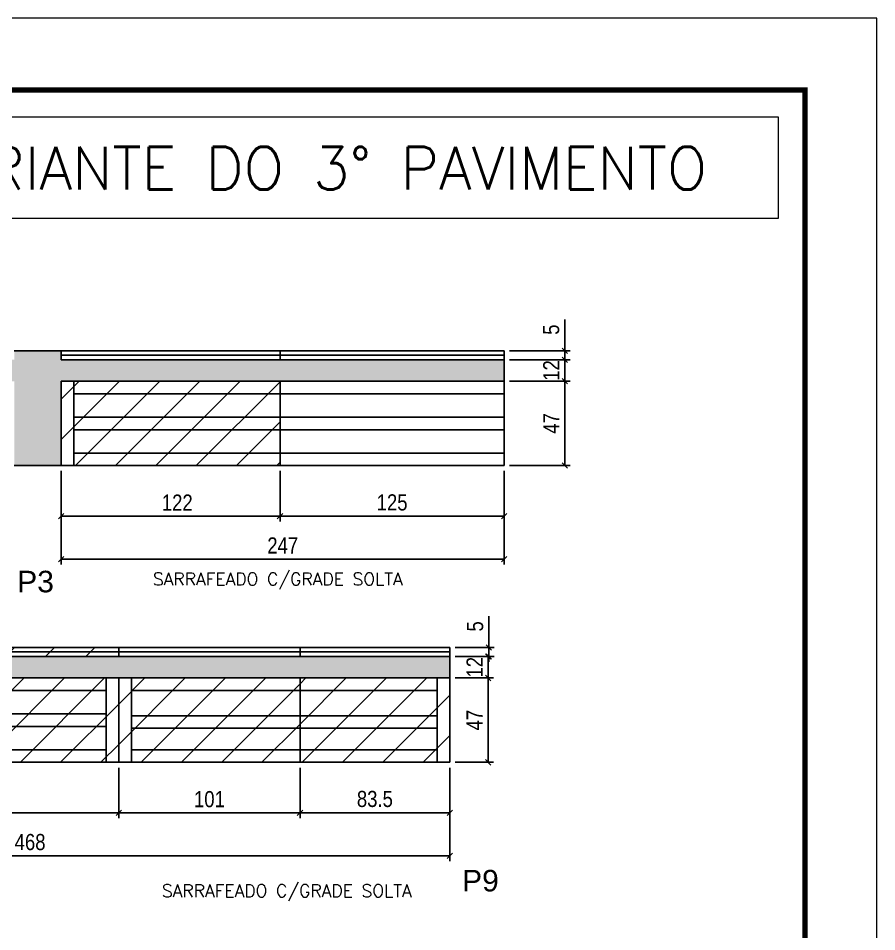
# Model space of a CAD drawing. Extents: x -10448 to -1189, y -11772 to 17235.
# Drawn here: x -7857 to -7378, y 5998 to 6507 of the extents above; entities that cross this region are included whole.
import ezdxf

# ---------------------------------------------------------------- set-up
doc = ezdxf.new("R2010")
doc.units = 0
doc.linetypes.add('DASHED', pattern=[0.75, 0.5, -0.25])
for name, color, linetype in [('5', 5, 'Continuous'), ('COTA', 241, 'Continuous'), ('Painéis', 200, 'Continuous'), ('Reaproveitamento', 251, 'Continuous'), ('SARR_2.2x7', 40, 'Continuous'), ('SARR_EDITAR', 141, 'Continuous')]:
    doc.layers.add(name, color=color, linetype=linetype)
for name, color, linetype, lineweight in [('Folhas', 255, 'Continuous', 9), ('SARRAFO DE PRESSAO', 251, 'DASHED', 9), ('Texto Seção', 7, 'Continuous', 15)]:
    doc.layers.add(name, color=color, linetype=linetype, lineweight=lineweight)
doc.styles.add('COTA TECNICA-50', font='techl___.ttf', dxfattribs={"height": 9})
doc.styles.add('REGUA-120', font='ROMANS.shx', dxfattribs={"height": 15})
doc.styles.add('Romans', font='romans.shx')
doc.styles.get("Standard").update_dxf_attribs({"font": 'arial.ttf'})
doc.dimstyles.new('COTA PAINEL-50', dxfattribs={"dimtxt": 9, "dimasz": 3, "dimexe": 3, "dimexo": 3, "dimgap": 3, "dimtad": 1, "dimdec": 1, "dimzin": 12, "dimdsep": 46, "dimtxsty": 'COTA TECNICA-50', "dimblk1": 'OBLIQUE', "dimblk2": 'OBLIQUE', "dimsah": 1, "dimcen": 0.9, "dimclrd": 4, "dimclre": 4, "dimclrt": 240, "dimadec": 1, "dimazin": 3, "dimtfac": 1, "dimtdec": 1, "dimtmove": 0, "dimatfit": 3, "dimfxl": 1, "dimtolj": 1, "dimtzin": 12, "dimarcsym": 0})
pattern_1 = [(45, (-139469.283, -18476.478), (-11.2253202, 11.2253202), [])]
pattern_2 = [(50, (-139469.2827, -18476.4775), (5.46554007, -0.47817257), [0.5715, -6.2865]), (355, (-139469.2827, -18476.4775), (-1.05730264, 5.73170536), [0.4572, -5.02921753]), (100.4514447, (-139468.827, -18476.5174), (4.40823741, 5.25353256), [0.48570026, -5.34270734]), (46.1842, (-139469.283, -18474.9535), (8.13237123, -1.26126984), [0.85725, -9.42975]), (96.6355576, (-139468.605, -18475.059), (7.122124, 7.42278374), [0.7285507, -8.01406824]), (351.184151, (-139469.283, -18474.9535), (7.122124, 7.42278374), [0.685799, -7.54379196]), (21, (-139468.5207, -18475.3345), (4.54843174, -3.06795595), [0.5715, -6.2865]), (326, (-139468.5207, -18475.3345), (1.85406085, 5.52563898), [0.4572, -5.0292]), (71.451445, (-139468.1417, -18475.59), (6.40249258, 2.45768307), [0.48570026, -5.34269813]), (37.5, (-139469.2827, -18476.4775), (0.092658098, 2.536651166), [0, -4.96824, 0, -5.1054, 0, -5.04825]), (7.5, (-139469.2827, -18476.4775), (2.004589875, 3.005417245), [0, -2.91084, 0, -4.85394, 0, -1.92405]), (327.5, (-139470.982, -18476.4775), (4.067717855, -0.17186232), [0, -1.905, 0, -5.9436, 0, -7.8867]), (317.5, (-139471.744, -18476.4775), (4.44387544, 0.76279473), [0, -2.4765, 0, -3.94716, 0, -5.6007])]

# ---------------------------------------------------------------- blocks, each defined once
blk = doc.blocks.new('9999999999')
at = {"layer": 'Folhas'}
blk.add_lwpolyline([(98138.98, 34190.21), (99623.98, 34190.21), (99623.98, 35240.21), (98138.98, 35240.21)], close=True, dxfattribs=at)
at = {"layer": 'Folhas', "color": 30, "const_width": 3}
blk.add_lwpolyline([(98213.98, 34230.21), (99583.98, 34230.21), (99583.98, 35200.21), (98213.98, 35200.21)], close=True, dxfattribs=at)
blk = doc.blocks.new('_Oblique')
at = {"color": 0, "linetype": 'ByBlock', "lineweight": -2}
blk.add_line((-0.5, -0.5), (0.5, 0.5), dxfattribs=at)
blk = doc.blocks.new('*D578')
at = {"layer": 'COTA', "color": 4, "linetype": 'ByBlock', "lineweight": -2, "transparency": 16777216}
for p, q in [((-7710.99, 6254.77), (-7710.99, 6226.59)), ((-7585.99, 6254.77), (-7585.99, 6226.59)), ((-7710.99, 6229.59), (-7585.99, 6229.59))]:
    blk.add_line(p, q, dxfattribs=at)
at = {"layer": 'Defpoints', "color": 0, "linetype": 'ByBlock', "transparency": 16777216}
for p in [(-7710.99, 6257.77), (-7585.99, 6257.77), (-7585.99, 6229.59)]:
    blk.add_point(p, dxfattribs=at)
at = {"layer": 'COTA', "color": 4, "linetype": 'ByBlock', "lineweight": -2, "transparency": 16777216, "xscale": 3, "yscale": 3, "zscale": 3, "rotation": 180}
blk.add_blockref('_Oblique', (-7710.99, 6229.59), dxfattribs=at)
at = {"layer": 'COTA', "color": 4, "linetype": 'ByBlock', "lineweight": -2, "transparency": 16777216, "xscale": 3, "yscale": 3, "zscale": 3}
blk.add_blockref('_Oblique', (-7585.99, 6229.59), dxfattribs=at)
at = {"layer": 'COTA', "color": 240, "linetype": 'ByBlock', "transparency": 16777216, "insert": (-7648.49, 6237.19), "char_height": 9, "attachment_point": 5, "style": 'COTA TECNICA-50'}
blk.add_mtext('\\A1;125', dxfattribs=at)
blk = doc.blocks.new('*D579')
at = {"layer": 'COTA', "color": 4, "linetype": 'ByBlock', "lineweight": -2, "transparency": 16777216}
for p, q in [((-7832.99, 6254.77), (-7832.99, 6226.59)), ((-7710.99, 6254.77), (-7710.99, 6226.59)), ((-7710.99, 6229.59), (-7832.99, 6229.59))]:
    blk.add_line(p, q, dxfattribs=at)
at = {"layer": 'Defpoints', "color": 0, "linetype": 'ByBlock', "transparency": 16777216}
for p in [(-7832.99, 6257.77), (-7710.99, 6257.77), (-7832.99, 6229.59)]:
    blk.add_point(p, dxfattribs=at)
at = {"layer": 'COTA', "color": 4, "linetype": 'ByBlock', "lineweight": -2, "transparency": 16777216, "xscale": 3, "yscale": 3, "zscale": 3, "rotation": 180}
blk.add_blockref('_Oblique', (-7832.99, 6229.59), dxfattribs=at)
at = {"layer": 'COTA', "color": 4, "linetype": 'ByBlock', "lineweight": -2, "transparency": 16777216, "xscale": 3, "yscale": 3, "zscale": 3}
blk.add_blockref('_Oblique', (-7710.99, 6229.59), dxfattribs=at)
at = {"layer": 'COTA', "color": 240, "linetype": 'ByBlock', "transparency": 16777216, "insert": (-7768.28, 6237.15), "char_height": 9, "attachment_point": 5, "style": 'COTA TECNICA-50'}
blk.add_mtext('\\A1;122', dxfattribs=at)
blk = doc.blocks.new('*D1657')
at = {"layer": 'COTA', "color": 4, "linetype": 'ByBlock', "lineweight": -2, "transparency": 16777216}
for p, q in [((-7832.99, 6254.77), (-7832.99, 6202.67)), ((-7585.99, 6254.77), (-7585.99, 6202.67)), ((-7832.99, 6205.67), (-7585.99, 6205.67))]:
    blk.add_line(p, q, dxfattribs=at)
at = {"layer": 'Defpoints', "color": 0, "linetype": 'ByBlock', "transparency": 16777216}
for p in [(-7832.99, 6257.77), (-7585.99, 6257.77), (-7585.99, 6205.67)]:
    blk.add_point(p, dxfattribs=at)
at = {"layer": 'COTA', "color": 4, "linetype": 'ByBlock', "lineweight": -2, "transparency": 16777216, "xscale": 3, "yscale": 3, "zscale": 3, "rotation": 180}
blk.add_blockref('_Oblique', (-7832.99, 6205.67), dxfattribs=at)
at = {"layer": 'COTA', "color": 4, "linetype": 'ByBlock', "lineweight": -2, "transparency": 16777216, "xscale": 3, "yscale": 3, "zscale": 3}
blk.add_blockref('_Oblique', (-7585.99, 6205.67), dxfattribs=at)
at = {"layer": 'COTA', "color": 240, "linetype": 'ByBlock', "transparency": 16777216, "insert": (-7709.49, 6213.24), "char_height": 9, "attachment_point": 5, "style": 'COTA TECNICA-50'}
blk.add_mtext('\\A1;247', dxfattribs=at)
blk = doc.blocks.new('*D582')
at = {"layer": 'COTA', "color": 4, "linetype": 'ByBlock', "lineweight": -2, "transparency": 16777216}
for p, q in [((-7962.35, 6089.39), (-7962.35, 6061.21)), ((-7800.85, 6089.39), (-7800.85, 6061.21)), ((-7962.35, 6064.21), (-7800.85, 6064.21))]:
    blk.add_line(p, q, dxfattribs=at)
at = {"layer": 'Defpoints', "color": 0, "linetype": 'ByBlock', "transparency": 16777216}
for p in [(-7962.35, 6092.39), (-7800.85, 6092.39), (-7800.85, 6064.21)]:
    blk.add_point(p, dxfattribs=at)
at = {"layer": 'COTA', "color": 4, "linetype": 'ByBlock', "lineweight": -2, "transparency": 16777216, "xscale": 3, "yscale": 3, "zscale": 3, "rotation": 180}
blk.add_blockref('_Oblique', (-7962.35, 6064.21), dxfattribs=at)
at = {"layer": 'COTA', "color": 4, "linetype": 'ByBlock', "lineweight": -2, "transparency": 16777216, "xscale": 3, "yscale": 3, "zscale": 3}
blk.add_blockref('_Oblique', (-7800.85, 6064.21), dxfattribs=at)
at = {"layer": 'COTA', "color": 240, "linetype": 'ByBlock', "transparency": 16777216, "insert": (-7881.6, 6071.81), "char_height": 9, "attachment_point": 5, "style": 'COTA TECNICA-50'}
blk.add_mtext('\\A1;161.5', dxfattribs=at)
blk = doc.blocks.new('*D1659')
at = {"layer": 'COTA', "color": 4, "linetype": 'ByBlock', "lineweight": -2, "transparency": 16777216}
for p, q in [((-8084.35, 6089.39), (-8084.35, 6037.29)), ((-7616.35, 6089.39), (-7616.35, 6037.29)), ((-8084.35, 6040.29), (-7616.35, 6040.29))]:
    blk.add_line(p, q, dxfattribs=at)
at = {"layer": 'Defpoints', "color": 0, "linetype": 'ByBlock', "transparency": 16777216}
for p in [(-8084.35, 6092.39), (-7616.35, 6092.39), (-7616.35, 6040.29)]:
    blk.add_point(p, dxfattribs=at)
at = {"layer": 'COTA', "color": 4, "linetype": 'ByBlock', "lineweight": -2, "transparency": 16777216, "xscale": 3, "yscale": 3, "zscale": 3, "rotation": 180}
blk.add_blockref('_Oblique', (-8084.35, 6040.29), dxfattribs=at)
at = {"layer": 'COTA', "color": 4, "linetype": 'ByBlock', "lineweight": -2, "transparency": 16777216, "xscale": 3, "yscale": 3, "zscale": 3}
blk.add_blockref('_Oblique', (-7616.35, 6040.29), dxfattribs=at)
at = {"layer": 'COTA', "color": 240, "linetype": 'ByBlock', "transparency": 16777216, "insert": (-7850.35, 6047.9), "char_height": 9, "attachment_point": 5, "style": 'COTA TECNICA-50'}
blk.add_mtext('\\A1;468', dxfattribs=at)
blk = doc.blocks.new('*D587')
at = {"layer": 'COTA', "color": 4, "linetype": 'ByBlock', "lineweight": -2, "transparency": 16777216}
for p, q in [((-7699.85, 6089.39), (-7699.85, 6061.21)), ((-7616.35, 6089.39), (-7616.35, 6061.21)), ((-7699.85, 6064.21), (-7616.35, 6064.21))]:
    blk.add_line(p, q, dxfattribs=at)
at = {"layer": 'Defpoints', "color": 0, "linetype": 'ByBlock', "transparency": 16777216}
for p in [(-7699.85, 6092.39), (-7616.35, 6092.39), (-7616.35, 6064.21)]:
    blk.add_point(p, dxfattribs=at)
at = {"layer": 'COTA', "color": 4, "linetype": 'ByBlock', "lineweight": -2, "transparency": 16777216, "xscale": 3, "yscale": 3, "zscale": 3, "rotation": 180}
blk.add_blockref('_Oblique', (-7699.85, 6064.21), dxfattribs=at)
at = {"layer": 'COTA', "color": 4, "linetype": 'ByBlock', "lineweight": -2, "transparency": 16777216, "xscale": 3, "yscale": 3, "zscale": 3}
blk.add_blockref('_Oblique', (-7616.35, 6064.21), dxfattribs=at)
at = {"layer": 'COTA', "color": 240, "linetype": 'ByBlock', "transparency": 16777216, "insert": (-7658.1, 6071.93), "char_height": 9, "attachment_point": 5, "style": 'COTA TECNICA-50'}
blk.add_mtext('\\A1;83.5', dxfattribs=at)
blk = doc.blocks.new('*D588')
at = {"layer": 'COTA', "color": 4, "linetype": 'ByBlock', "lineweight": -2, "transparency": 16777216}
for p, q in [((-7800.85, 6089.39), (-7800.85, 6061.21)), ((-7699.85, 6089.39), (-7699.85, 6061.21)), ((-7699.85, 6064.21), (-7800.85, 6064.21))]:
    blk.add_line(p, q, dxfattribs=at)
at = {"layer": 'Defpoints', "color": 0, "linetype": 'ByBlock', "transparency": 16777216}
for p in [(-7800.85, 6092.39), (-7699.85, 6092.39), (-7800.85, 6064.21)]:
    blk.add_point(p, dxfattribs=at)
at = {"layer": 'COTA', "color": 4, "linetype": 'ByBlock', "lineweight": -2, "transparency": 16777216, "xscale": 3, "yscale": 3, "zscale": 3, "rotation": 180}
blk.add_blockref('_Oblique', (-7800.85, 6064.21), dxfattribs=at)
at = {"layer": 'COTA', "color": 4, "linetype": 'ByBlock', "lineweight": -2, "transparency": 16777216, "xscale": 3, "yscale": 3, "zscale": 3}
blk.add_blockref('_Oblique', (-7699.85, 6064.21), dxfattribs=at)
at = {"layer": 'COTA', "color": 240, "linetype": 'ByBlock', "transparency": 16777216, "insert": (-7750.35, 6071.81), "char_height": 9, "attachment_point": 5, "style": 'COTA TECNICA-50'}
blk.add_mtext('\\A1;101', dxfattribs=at)
blk = doc.blocks.new('*D1660')
at = {"layer": 'COTA', "color": 4, "linetype": 'ByBlock', "lineweight": -2, "transparency": 16777216}
for p, q in [((-7613.35, 6139.39), (-7591.96, 6139.39)), ((-7594.96, 6139.39), (-7594.96, 6092.39)), ((-7613.35, 6092.39), (-7591.96, 6092.39))]:
    blk.add_line(p, q, dxfattribs=at)
at = {"layer": 'Defpoints', "color": 0, "linetype": 'ByBlock', "transparency": 16777216}
for p in [(-7616.35, 6139.39), (-7616.35, 6092.39), (-7594.96, 6092.39)]:
    blk.add_point(p, dxfattribs=at)
at = {"layer": 'COTA', "color": 4, "linetype": 'ByBlock', "lineweight": -2, "transparency": 16777216, "xscale": 3, "yscale": 3, "zscale": 3}
for p, rotation in [((-7594.96, 6139.39), 90), ((-7594.96, 6092.39), 270)]:
    blk.add_blockref('_Oblique', p, dxfattribs=dict(at, rotation=rotation))
at = {"layer": 'COTA', "color": 240, "linetype": 'ByBlock', "transparency": 16777216, "insert": (-7602.53, 6115.89), "char_height": 9, "attachment_point": 5, "rotation": 90, "style": 'COTA TECNICA-50'}
blk.add_mtext('\\A1;47', dxfattribs=at)
blk = doc.blocks.new('*D1661')
at = {"layer": 'COTA', "color": 4, "linetype": 'ByBlock', "lineweight": -2, "transparency": 16777216}
for p, q in [((-7582.99, 6304.77), (-7549.19, 6304.77)), ((-7552.19, 6304.77), (-7552.19, 6257.77)), ((-7582.99, 6257.77), (-7549.19, 6257.77))]:
    blk.add_line(p, q, dxfattribs=at)
at = {"layer": 'Defpoints', "color": 0, "linetype": 'ByBlock', "transparency": 16777216}
for p in [(-7585.99, 6304.77), (-7585.99, 6257.77), (-7552.19, 6257.77)]:
    blk.add_point(p, dxfattribs=at)
at = {"layer": 'COTA', "color": 4, "linetype": 'ByBlock', "lineweight": -2, "transparency": 16777216, "xscale": 3, "yscale": 3, "zscale": 3}
for p, rotation in [((-7552.19, 6304.77), 90), ((-7552.19, 6257.77), 270)]:
    blk.add_blockref('_Oblique', p, dxfattribs=dict(at, rotation=rotation))
at = {"layer": 'COTA', "color": 240, "linetype": 'ByBlock', "transparency": 16777216, "insert": (-7559.76, 6281.27), "char_height": 9, "attachment_point": 5, "rotation": 90, "style": 'COTA TECNICA-50'}
blk.add_mtext('\\A1;47', dxfattribs=at)
blk = doc.blocks.new('*D1671')
at = {"layer": 'COTA', "color": 4, "linetype": 'ByBlock', "lineweight": -2, "transparency": 16777216}
for p, q in [((-7582.99, 6316.77), (-7549.19, 6316.77)), ((-7552.19, 6304.77), (-7552.19, 6316.77)), ((-7582.99, 6304.77), (-7549.19, 6304.77))]:
    blk.add_line(p, q, dxfattribs=at)
at = {"layer": 'Defpoints', "color": 0, "linetype": 'ByBlock', "transparency": 16777216}
for p in [(-7585.99, 6316.77), (-7552.19, 6316.77), (-7585.99, 6304.77)]:
    blk.add_point(p, dxfattribs=at)
at = {"layer": 'COTA', "color": 4, "linetype": 'ByBlock', "lineweight": -2, "transparency": 16777216, "xscale": 3, "yscale": 3, "zscale": 3}
for p, rotation in [((-7552.19, 6316.77), 90), ((-7552.19, 6304.77), 270)]:
    blk.add_blockref('_Oblique', p, dxfattribs=dict(at, rotation=rotation))
at = {"layer": 'COTA', "color": 240, "linetype": 'ByBlock', "transparency": 16777216, "insert": (-7559.75, 6310.77), "char_height": 9, "attachment_point": 5, "rotation": 90, "style": 'COTA TECNICA-50'}
blk.add_mtext('\\A1;12', dxfattribs=at)
blk = doc.blocks.new('*D1672')
at = {"layer": 'COTA', "color": 4, "linetype": 'ByBlock', "lineweight": -2, "transparency": 16777216}
for p, q in [((-7552.19, 6321.77), (-7552.19, 6339.26)), ((-7582.99, 6321.77), (-7549.19, 6321.77)), ((-7552.19, 6316.77), (-7552.19, 6321.77)), ((-7582.99, 6316.77), (-7549.19, 6316.77)), ((-7552.19, 6316.77), (-7552.19, 6313.77))]:
    blk.add_line(p, q, dxfattribs=at)
at = {"layer": 'Defpoints', "color": 0, "linetype": 'ByBlock', "transparency": 16777216}
for p in [(-7585.99, 6321.77), (-7552.19, 6321.77), (-7585.99, 6316.77)]:
    blk.add_point(p, dxfattribs=at)
at = {"layer": 'COTA', "color": 4, "linetype": 'ByBlock', "lineweight": -2, "transparency": 16777216, "xscale": 3, "yscale": 3, "zscale": 3}
for p, rotation in [((-7552.19, 6321.77), 270), ((-7552.19, 6316.77), 90)]:
    blk.add_blockref('_Oblique', p, dxfattribs=dict(at, rotation=rotation))
at = {"layer": 'COTA', "color": 240, "linetype": 'ByBlock', "transparency": 16777216, "insert": (-7559.79, 6333.52), "char_height": 9, "attachment_point": 5, "rotation": 90, "style": 'COTA TECNICA-50'}
blk.add_mtext('\\A1;5', dxfattribs=at)
blk = doc.blocks.new('*D1673')
at = {"layer": 'COTA', "color": 4, "linetype": 'ByBlock', "lineweight": -2, "transparency": 16777216}
for p, q in [((-7594.55, 6156.39), (-7594.55, 6173.88)), ((-7613.35, 6156.39), (-7591.55, 6156.39)), ((-7594.55, 6151.39), (-7594.55, 6156.39)), ((-7613.35, 6151.39), (-7591.55, 6151.39)), ((-7594.55, 6151.39), (-7594.55, 6148.39))]:
    blk.add_line(p, q, dxfattribs=at)
at = {"layer": 'Defpoints', "color": 0, "linetype": 'ByBlock', "transparency": 16777216}
for p in [(-7616.35, 6156.39), (-7594.55, 6156.39), (-7616.35, 6151.39)]:
    blk.add_point(p, dxfattribs=at)
at = {"layer": 'COTA', "color": 4, "linetype": 'ByBlock', "lineweight": -2, "transparency": 16777216, "xscale": 3, "yscale": 3, "zscale": 3}
for p, rotation in [((-7594.55, 6156.39), 270), ((-7594.55, 6151.39), 90)]:
    blk.add_blockref('_Oblique', p, dxfattribs=dict(at, rotation=rotation))
at = {"layer": 'COTA', "color": 240, "linetype": 'ByBlock', "transparency": 16777216, "insert": (-7602.15, 6168.13), "char_height": 9, "attachment_point": 5, "rotation": 90, "style": 'COTA TECNICA-50'}
blk.add_mtext('\\A1;5', dxfattribs=at)
blk = doc.blocks.new('*D1674')
at = {"layer": 'COTA', "color": 4, "linetype": 'ByBlock', "lineweight": -2, "transparency": 16777216}
for p, q in [((-7613.35, 6151.39), (-7591.96, 6151.39)), ((-7594.96, 6139.39), (-7594.96, 6151.39)), ((-7613.35, 6139.39), (-7591.96, 6139.39))]:
    blk.add_line(p, q, dxfattribs=at)
at = {"layer": 'Defpoints', "color": 0, "linetype": 'ByBlock', "transparency": 16777216}
for p in [(-7616.35, 6151.39), (-7594.96, 6151.39), (-7616.35, 6139.39)]:
    blk.add_point(p, dxfattribs=at)
at = {"layer": 'COTA', "color": 4, "linetype": 'ByBlock', "lineweight": -2, "transparency": 16777216, "xscale": 3, "yscale": 3, "zscale": 3}
for p, rotation in [((-7594.96, 6151.39), 90), ((-7594.96, 6139.39), 270)]:
    blk.add_blockref('_Oblique', p, dxfattribs=dict(at, rotation=rotation))
at = {"layer": 'COTA', "color": 240, "linetype": 'ByBlock', "transparency": 16777216, "insert": (-7602.52, 6145.39), "char_height": 9, "attachment_point": 5, "rotation": 90, "style": 'COTA TECNICA-50'}
blk.add_mtext('\\A1;12', dxfattribs=at)

msp = doc.modelspace()

# ---------------------------------------------------------------- hatches: boundary and pattern name
at = {"layer": 'COTA', "linetype": 'ByBlock'}
h = msp.add_hatch(dxfattribs=at)
h.set_pattern_fill('AR-CONC', color=256, scale=0.03)
h.set_pattern_definition(pattern_2)
h.paths.add_polyline_path([(-7859.19, 6257.77), (-7832.99, 6257.77), (-7832.99, 6304.77), (-7585.99, 6304.77), (-7585.99, 6316.77), (-7832.99, 6316.77), (-7832.99, 6321.77), (-7859.19, 6321.77), (-7859.19, 6316.77), (-8327.19, 6316.77), (-8327.19, 6304.77), (-7859.19, 6304.77)])
h = msp.add_hatch(dxfattribs=at)
h.set_pattern_fill('AR-CONC', color=256, scale=0.03)
h.set_pattern_definition(pattern_2)
h.paths.add_polyline_path([(-8106.19, 6092.39), (-8084.35, 6092.39), (-8084.35, 6139.39), (-7800.85, 6139.39), (-7616.35, 6139.39), (-7616.35, 6151.39), (-7800.85, 6151.39), (-8084.35, 6151.39), (-8084.35, 6156.39), (-8106.19, 6156.39), (-8106.19, 6151.39), (-8327.19, 6151.39), (-8327.19, 6139.39), (-8106.19, 6139.39)])
at = {"layer": 'Reaproveitamento', "linetype": 'ByBlock'}
h = msp.add_hatch(dxfattribs=at)
h.set_pattern_fill('ANSI31', color=256, scale=5)
h.set_pattern_definition(pattern_1)
h.paths.add_polyline_path([(-7832.99, 6304.77), (-7832.99, 6257.77), (-7710.99, 6257.77), (-7710.99, 6304.77)])
h = msp.add_hatch(dxfattribs=at)
h.set_pattern_fill('ANSI31', color=256, scale=5)
h.set_pattern_definition(pattern_1)
h.paths.add_polyline_path([(-7800.85, 6151.39), (-7800.85, 6156.39), (-7962.35, 6156.39), (-7962.35, 6151.39)])
h = msp.add_hatch(dxfattribs=at)
h.set_pattern_fill('ANSI31', color=256, scale=5)
h.set_pattern_definition(pattern_1)
h.paths.add_polyline_path([(-7962.35, 6092.39), (-7800.85, 6092.39), (-7800.85, 6139.39), (-7962.35, 6139.39)])
h = msp.add_hatch(dxfattribs=at)
h.set_pattern_fill('ANSI31', color=256, scale=5)
h.set_pattern_definition(pattern_1)
h.paths.add_polyline_path([(-7699.85, 6092.39), (-7699.85, 6139.39), (-7800.85, 6139.39), (-7800.85, 6092.39)])
h = msp.add_hatch(dxfattribs=at)
h.set_pattern_fill('ANSI31', color=256, scale=5)
h.set_pattern_definition(pattern_1)
h.paths.add_polyline_path([(-7699.85, 6139.39), (-7699.85, 6092.39), (-7616.35, 6092.39), (-7616.35, 6139.39)])

# ---------------------------------------------------------------- linework, layer by layer
at = {"layer": 'COTA', "linetype": 'ByBlock'}
for p, q in [((-7859.19, 6321.77), (-7832.99, 6321.77)), ((-7585.99, 6316.77), (-7585.99, 6304.77)), ((-7859.19, 6257.77), (-7832.99, 6257.77)), ((-7616.35, 6139.39), (-7616.35, 6151.39))]:
    msp.add_line(p, q, dxfattribs=at)
at = {"layer": 'Painéis', "linetype": 'Continuous'}
for p, q in [((-7832.99, 6316.77), (-7832.99, 6321.77)), ((-7710.99, 6316.77), (-7710.99, 6321.77)), ((-7585.99, 6316.77), (-7585.99, 6321.77)), ((-7832.99, 6304.77), (-7832.99, 6257.77)), ((-7710.99, 6304.77), (-7710.99, 6257.77)), ((-7585.99, 6304.77), (-7585.99, 6257.77)), ((-7800.85, 6151.39), (-7800.85, 6156.39)), ((-7800.85, 6151.39), (-7800.85, 6156.39)), ((-7699.85, 6151.39), (-7699.85, 6156.39)), ((-7616.35, 6151.39), (-7616.35, 6156.39)), ((-7800.85, 6139.39), (-7800.85, 6092.39)), ((-7800.85, 6139.39), (-7800.85, 6092.39)), ((-7699.85, 6139.39), (-7699.85, 6092.39)), ((-7616.35, 6139.39), (-7616.35, 6092.39))]:
    msp.add_line(p, q, dxfattribs=at)
for points in [[(-7585.99, 6321.77), (-7832.99, 6321.77)], [(-7585.99, 6316.77), (-7832.99, 6316.77)], [(-7585.99, 6304.77), (-7832.99, 6304.77)], [(-7832.99, 6257.77), (-7585.99, 6257.77)], [(-7800.85, 6156.39), (-8084.35, 6156.39)], [(-7616.35, 6156.39), (-7800.85, 6156.39)], [(-7800.85, 6151.39), (-8084.35, 6151.39)], [(-7616.35, 6151.39), (-7800.85, 6151.39)], [(-7800.85, 6139.39), (-8084.35, 6139.39)], [(-7616.35, 6139.39), (-7800.85, 6139.39)], [(-8084.35, 6092.39), (-7800.85, 6092.39)], [(-7800.85, 6092.39), (-7616.35, 6092.39)]]:
    msp.add_lwpolyline(points, dxfattribs=at)
at = {"layer": 'SARR_2.2x7', "linetype": 'Continuous'}
for p, q in [((-7825.99, 6304.77), (-7825.99, 6257.77)), ((-7710.99, 6297.77), (-7585.99, 6297.77)), ((-7825.99, 6284.77), (-7710.99, 6284.77)), ((-7710.99, 6284.77), (-7585.99, 6284.77)), ((-7825.99, 6277.77), (-7710.99, 6277.77)), ((-7710.99, 6277.77), (-7585.99, 6277.77)), ((-7710.99, 6264.77), (-7585.99, 6264.77)), ((-7807.85, 6139.39), (-7807.85, 6092.39)), ((-7793.85, 6139.39), (-7793.85, 6092.39)), ((-7623.35, 6139.39), (-7623.35, 6092.39)), ((-7962.35, 6132.39), (-7807.85, 6132.39)), ((-7699.85, 6132.39), (-7623.35, 6132.39)), ((-7962.35, 6119.39), (-7807.85, 6119.39)), ((-7699.85, 6118.39), (-7623.35, 6118.39)), ((-7962.35, 6112.39), (-7807.85, 6112.39)), ((-7699.85, 6111.39), (-7623.35, 6111.39)), ((-7962.35, 6099.39), (-7807.85, 6099.39)), ((-7699.85, 6099.39), (-7623.35, 6099.39))]:
    msp.add_line(p, q, dxfattribs=at)
for points in [[(-7710.99, 6297.77), (-7825.99, 6297.77)], [(-7825.99, 6264.77), (-7710.99, 6264.77)], [(-7699.85, 6132.39), (-7793.85, 6132.39)], [(-7699.85, 6118.39), (-7793.85, 6118.39)], [(-7793.85, 6111.39), (-7699.85, 6111.39)], [(-7793.85, 6099.39), (-7699.85, 6099.39)]]:
    msp.add_lwpolyline(points, dxfattribs=at)
at = {"layer": 'SARR_EDITAR', "linetype": 'Continuous'}
for points in [[(-7585.99, 6319.27), (-7832.99, 6319.27)], [(-7800.85, 6153.89), (-8084.35, 6153.89)], [(-7616.35, 6153.89), (-7800.85, 6153.89)]]:
    msp.add_lwpolyline(points, dxfattribs=at)
at = {"layer": 'Texto Seção'}
msp.add_lwpolyline([(-7955.17, 6452.16), (-7433.18, 6452.16), (-7433.18, 6395.48), (-7955.17, 6395.48)], close=True, dxfattribs=at)

# ---------------------------------------------------------------- block references
at = {"layer": 'SARRAFO DE PRESSAO', "color": 6, "linetype": 'ByBlock'}
msp.add_blockref('9999999999', (-107002.26, -28733.15), dxfattribs=at)

# ---------------------------------------------------------------- texts
at = {"layer": '5', "linetype": 'Continuous'}
for s, p in [('P3', (-7857.56, 6187.14)), ('P9', (-7609.49, 6020.44))]:
    msp.add_text(s, height=12, rotation=0, dxfattribs=at).set_placement(p)
at = {"layer": 'Painéis', "color": 1, "char_height": 7, "attachment_point": 5, "style": 'Romans'}
for insert in [(-7712.25, 6193.4), (-7707.23, 6019.62)]:
    msp.add_mtext('\\A1;SARRAFEADO C/GRADE SOLTA', dxfattribs=dict(at, insert=insert))
at = {"layer": 'Texto Seção', "insert": (-8012.29, 6411.59), "char_height": 23.7362, "width": 640.4194, "attachment_point": 7, "style": 'REGUA-120'}
msp.add_mtext('\\pxqc,t6;^JVARIANTE DO 3° PAVIMENTO', dxfattribs=at)

# ---------------------------------------------------------------- dimensions: what is measured, and where the dimension line sits
at = {"layer": 'COTA', "linetype": 'ByBlock'}
for base, p1, p2, picture, middle in [((-7552.19, 6321.77), (-7585.99, 6316.77), (-7585.99, 6321.77), '*D1672', (-7559.79, 6333.52)), ((-7552.19, 6257.77), (-7585.99, 6304.77), (-7585.99, 6257.77), '*D1661', (-7559.76, 6281.27)), ((-7594.55, 6156.39), (-7616.35, 6151.39), (-7616.35, 6156.39), '*D1673', (-7602.15, 6168.13)), ((-7594.96, 6092.39), (-7616.35, 6139.39), (-7616.35, 6092.39), '*D1660', (-7602.53, 6115.89))]:
    dim = msp.add_linear_dim(base=base, p1=p1, p2=p2, angle=90, dimstyle='COTA PAINEL-50', dxfattribs=at)
    dim.commit()
    dim.dimension.update_dxf_attribs({"geometry": picture, "text_midpoint": middle})
for base, p1, p2, picture, middle in [((-7552.19, 6316.77), (-7585.99, 6304.77), (-7585.99, 6316.77), '*D1671', (-7552.19, 6310.77)), ((-7594.96, 6151.39), (-7616.35, 6139.39), (-7616.35, 6151.39), '*D1674', (-7594.96, 6145.39))]:
    dim = msp.add_linear_dim(base=base, p1=p1, p2=p2, angle=90, dimstyle='COTA PAINEL-50', dxfattribs=at)
    dim.commit()
    dim.dimension.update_dxf_attribs({"geometry": picture, "text_midpoint": middle, "dimtype": 160})
for base, p1, p2, picture, middle in [((-7832.99, 6229.59), (-7710.99, 6257.77), (-7832.99, 6257.77), '*D579', (-7768.28, 6229.59)), ((-7800.85, 6064.21), (-7699.85, 6092.39), (-7800.85, 6092.39), '*D588', (-7750.35, 6064.21))]:
    dim = msp.add_linear_dim(base=base, p1=p1, p2=p2, dimstyle='COTA PAINEL-50', override={"dimarcsym": 1}, dxfattribs=at)
    dim.commit()
    dim.dimension.update_dxf_attribs({"geometry": picture, "text_midpoint": middle, "dimtype": 160})
for base, p1, p2, picture, middle in [((-7585.99, 6205.67), (-7832.99, 6257.77), (-7585.99, 6257.77), '*D1657', (-7709.49, 6213.24)), ((-7585.99, 6229.59), (-7710.99, 6257.77), (-7585.99, 6257.77), '*D578', (-7648.49, 6237.19)), ((-7616.35, 6040.29), (-8084.35, 6092.39), (-7616.35, 6092.39), '*D1659', (-7850.35, 6047.9)), ((-7800.85, 6064.21), (-7962.35, 6092.39), (-7800.85, 6092.39), '*D582', (-7881.6, 6071.81)), ((-7616.35, 6064.21), (-7699.85, 6092.39), (-7616.35, 6092.39), '*D587', (-7658.1, 6071.93))]:
    dim = msp.add_linear_dim(base=base, p1=p1, p2=p2, dimstyle='COTA PAINEL-50', override={"dimarcsym": 1}, dxfattribs=at)
    dim.commit()
    dim.dimension.update_dxf_attribs({"geometry": picture, "text_midpoint": middle})

doc.saveas('drawing.dxf')
